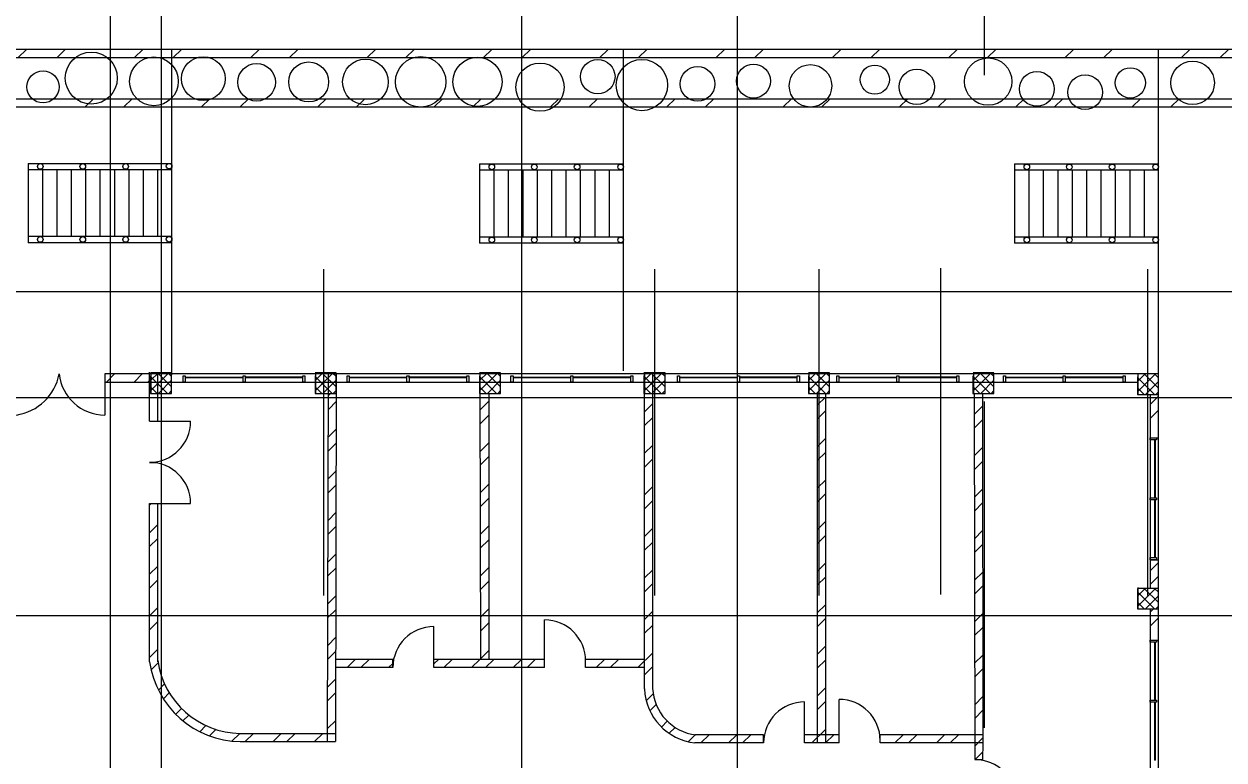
# Model space of a CAD drawing. Header units: millimetres. Extents: x 3062 to 3755, y 1606 to 1663.
# Drawn here: x 3264.56 to 3270.4, y 1654.78 to 1658.36 of the extents above; entities that cross this region are included whole.
import ezdxf

# ---------------------------------------------------------------- set-up
doc = ezdxf.new("R2010")
doc.units = ezdxf.units.MM
doc.linetypes.add('CENTER2', pattern=[28.575, 19.05, -3.175, 3.175, -3.175])
doc.layers.add('A-GLAZ-CURT', color=52, linetype='Continuous', lineweight=9)
doc.layers.add('A-GLAZ-CWMG', color=51, linetype='Continuous', lineweight=9)
doc.layers.add('m7aor', color=4, linetype='Continuous')
doc.layers.add('WORK', color=7, linetype='Continuous')
pattern_1 = [(45, (2434.58414, 1347.60783), (-0.101027881, 0.101027881), []), (45, (2434.6515, 1347.60783), (-0.101027881, 0.101027881), [])]

# ---------------------------------------------------------------- blocks, each defined once
blk = doc.blocks.new('System Panel - Glazed-V11-Level 1')
at = {"layer": 'A-GLAZ-CURT', "lineweight": 18}
for p, q in [((704, 49), (-704, 49)), ((-704, 49), (-704, 25)), ((-704, 25), (704, 25)), ((704, 25), (704, 49))]:
    blk.add_line(p, q, dxfattribs=at)
blk = doc.blocks.new('Rectangular Mullion - 50 x 150mm-V30-Level 1')
at = {"layer": 'A-GLAZ-CWMG', "lineweight": 25}
for p, q in [((-25, 75), (25, 75)), ((-25, -75), (-25, 75)), ((25, 75), (25, -75)), ((25, -75), (-25, -75))]:
    blk.add_line(p, q, dxfattribs=at)

msp = doc.modelspace()

# ---------------------------------------------------------------- hatches: boundary and pattern name
at = {"layer": 'WORK'}
h = msp.add_hatch(dxfattribs=at)
h.set_pattern_fill('ANSI32', color=256, scale=0.042)
h.set_pattern_definition([(45, (2434.58414, 1347.60783), (-0.28287807, 0.28287807), []), (45, (2434.77273, 1347.60783), (-0.28287807, 0.28287807), [])])
h.paths.add_polyline_path([(3263.5087, 1657.9947), (3261.8368, 1657.9947), (3261.8368, 1657.9547), (3263.5087, 1657.9547)])
h.paths.add_polyline_path([(3265.2828, 1657.9947), (3263.5087, 1657.9947), (3263.5087, 1657.9547), (3265.2828, 1657.9547)])
h.paths.add_polyline_path([(3265.2828, 1658.2347), (3263.5087, 1658.2347), (3263.5087, 1658.1947), (3265.2828, 1658.1947)])
h.paths.add_polyline_path([(3263.5087, 1658.2347), (3261.8368, 1658.2347), (3261.8368, 1658.1947), (3263.5087, 1658.1947)])
h.paths.add_polyline_path([(3267.4788, 1658.2347), (3265.2828, 1658.2347), (3265.2828, 1658.1947), (3267.4788, 1658.1947)])
h.paths.add_polyline_path([(3267.4788, 1657.9947), (3265.2828, 1657.9947), (3265.2828, 1657.9547), (3267.4788, 1657.9547)])
h.paths.add_polyline_path([(3270.0808, 1657.9947), (3267.4788, 1657.9947), (3267.4788, 1657.9547), (3270.0808, 1657.9547)])
h.paths.add_polyline_path([(3270.0808, 1658.2347), (3267.4788, 1658.2347), (3267.4788, 1658.1947), (3270.0808, 1658.1947)])
h.paths.add_polyline_path([(3272.8732, 1658.2347), (3270.0808, 1658.2347), (3270.0808, 1658.1947), (3272.8732, 1658.1947)])
h.paths.add_polyline_path([(3272.8332, 1657.9947), (3270.0808, 1657.9947), (3270.0808, 1657.9547), (3272.8332, 1657.9547)])
h.paths.add_polyline_path([(3273.0732, 1658.2347), (3272.8732, 1658.2347), (3272.8732, 1658.1947), (3273.0732, 1658.1947)])
h.paths.add_polyline_path([(3273.1132, 1658.1947), (3273.0732, 1658.1947), (3273.0732, 1652.3361, -0.740797), (3272.8732, 1652.3361), (3272.8332, 1652.3361, 0.894921), (3273.1132, 1652.3361)])
h.paths.add_polyline_path([(3272.8732, 1657.9547), (3272.8332, 1657.9547), (3272.8332, 1652.3361), (3272.8732, 1652.3361)], flags=17)
h.paths.add_polyline_path([(3273.1132, 1650.7361, 1), (3272.8332, 1650.7361), (3272.8732, 1650.7361, -0.883437), (3273.0732, 1650.7361), (3273.0732, 1645.8547), (3273.1132, 1645.8547)])
h.paths.add_polyline_path([(3272.8732, 1650.7361), (3272.8332, 1650.7361), (3272.8332, 1646.0947), (3270.0808, 1646.0947), (3270.0808, 1646.0547), (3272.8732, 1646.0547)])
h.paths.add_polyline_path([(3273.0732, 1645.8547), (3270.0808, 1645.8547), (3270.0808, 1645.8147), (3273.0732, 1645.8147)])
h.paths.add_polyline_path([(3270.0808, 1645.8547), (3261.8368, 1645.8547), (3261.8368, 1645.8147), (3265.2828, 1645.8147), (3265.2828, 1645.8157), (3270.0808, 1645.8157)])
h.paths.add_polyline_path([(3270.0808, 1646.0947), (3267.4788, 1646.0947), (3267.4788, 1646.0547), (3270.0808, 1646.0547)])
h.paths.add_polyline_path([(3267.4788, 1646.0947), (3265.2828, 1646.0947), (3265.2828, 1646.0547), (3267.4788, 1646.0547)])
h.paths.add_polyline_path([(3265.2828, 1646.0947), (3263.5087, 1646.0947), (3263.5087, 1646.0547), (3265.2828, 1646.0547)])
h.paths.add_polyline_path([(3263.5087, 1646.0947), (3261.8368, 1646.0947), (3261.8368, 1646.0547), (3263.5087, 1646.0547)])
h = msp.add_hatch(dxfattribs=at)
h.set_pattern_fill('ANSI32', color=256, scale=0.015)
h.set_pattern_definition(pattern_1)
h.paths.add_polyline_path([(3264.153, 1654.2836), (3264.1534, 1654.5794), (3264.1138, 1654.5794), (3264.1138, 1654.2915, -0.356681), (3263.842, 1654.0693), (3262.9208, 1654.0693), (3262.9208, 1654.0293), (3263.842, 1654.0293, 0.356686)])
h.paths.add_polyline_path([(3264.3326, 1654.9074), (3262.9208, 1654.9074), (3262.9208, 1654.8674), (3264.3326, 1654.8674)])
h.paths.add_polyline_path([(3264.3726, 1655.7818), (3264.2486, 1655.7818), (3264.2486, 1655.7418), (3264.3326, 1655.7418), (3264.3326, 1654.8674), (3264.3726, 1654.8674)])
h.paths.add_polyline_path([(3264.0486, 1655.7818), (3262.9208, 1655.7818), (3262.9208, 1655.7418), (3264.0486, 1655.7418)])
h.paths.add_polyline_path([(3264.1538, 1654.8674), (3264.1138, 1654.8674), (3264.1138, 1654.7794), (3264.1537, 1654.7794)])
h.paths.add_polyline_path([(3262.9208, 1656.552), (3262.9001, 1656.552), (3262.9001, 1656.6562), (3262.8808, 1656.6562), (3262.8808, 1655.6909), (3262.9208, 1655.6909)])
h.paths.add_polyline_path([(3265.2138, 1656.0259), (3265.1738, 1656.0259), (3265.1738, 1655.2558, 0.369244), (3265.6147, 1654.8674), (3266.0393, 1654.8674), (3266.0394, 1654.9074), (3265.615, 1654.9074, -0.367141), (3265.2138, 1655.2587)])
h.paths.add_polyline_path([(3265.1738, 1656.6562), (3264.9558, 1656.6562), (3264.9558, 1656.6162), (3265.1738, 1656.6162)])
h.paths.add_polyline_path([(3266.0837, 1656.6162), (3266.0808, 1656.6162), (3266.0808, 1656.5614), (3266.0436, 1656.5614), (3266.0394, 1654.9074), (3266.0794, 1654.9074)])
h.paths.add_polyline_path([(3266.357, 1655.2674), (3266.0803, 1655.2674), (3266.0802, 1655.2274), (3266.357, 1655.2274)])
h.paths.add_polyline_path([(3267.0948, 1655.2674), (3266.557, 1655.2674), (3266.557, 1655.2274), (3267.0948, 1655.2274)])
h.paths.add_polyline_path([(3267.5808, 1655.2674), (3267.2948, 1655.2674), (3267.2948, 1655.2274), (3267.5808, 1655.2274)])
h.paths.add_polyline_path([(3267.6208, 1656.5614), (3267.5808, 1656.5614), (3267.5808, 1655.1241, 0.368495), (3267.8266, 1654.8607), (3268.16, 1654.8607), (3268.16, 1654.9007), (3267.8289, 1654.9007, -0.364854), (3267.6208, 1655.1251)])
at = {"layer": 'WORK', "ltscale": 0.53}
h = msp.add_hatch(dxfattribs=at)
h.set_pattern_fill('ANSI37', color=256, scale=0.0112, angle=-90)
h.set_pattern_definition([(315, (2875.722626, 2710.021512), (0.0251447171, 0.0251447171), []), (45, (2875.722626, 2710.021512), (-0.0251447171, 0.0251447171), [])])
h.paths.add_polyline_path([(3265.2808, 1656.5614), (3265.2808, 1656.6614), (3265.1808, 1656.6614), (3265.1808, 1656.5614), (3265.2208, 1656.5614)])
h = msp.add_hatch(dxfattribs=at)
h.set_pattern_fill('ANSI37', color=256, scale=0.0112, angle=-90)
h.set_pattern_definition([(315, (2876.522626, 2710.021512), (0.0251447171, 0.0251447171), []), (45, (2876.522626, 2710.021512), (-0.0251447171, 0.0251447171), [])])
h.paths.add_polyline_path([(3266.0808, 1656.5614), (3266.0808, 1656.6614), (3265.9808, 1656.6614), (3265.9808, 1656.5614), (3266.0208, 1656.5614)])
h = msp.add_hatch(dxfattribs=at)
h.set_pattern_fill('ANSI37', color=256, scale=0.0112, angle=-90)
h.set_pattern_definition([(315, (2877.322626, 2710.021512), (0.0251447171, 0.0251447171), []), (45, (2877.322626, 2710.021512), (-0.0251447171, 0.0251447171), [])])
h.paths.add_polyline_path([(3266.8808, 1656.5614), (3266.8808, 1656.6614), (3266.7808, 1656.6614), (3266.7808, 1656.5614), (3266.8208, 1656.5614)])
h = msp.add_hatch(dxfattribs=at)
h.set_pattern_fill('ANSI37', color=256, scale=0.0112, angle=-90)
h.set_pattern_definition([(315, (2878.122626, 2710.021512), (0.0251447171, 0.0251447171), []), (45, (2878.122626, 2710.021512), (-0.0251447171, 0.0251447171), [])])
h.paths.add_polyline_path([(3267.6808, 1656.5614), (3267.6808, 1656.6614), (3267.5808, 1656.6614), (3267.5808, 1656.5614), (3267.6208, 1656.5614)])
h = msp.add_hatch(dxfattribs=at)
h.set_pattern_fill('ANSI37', color=256, scale=0.0112, angle=-90)
h.set_pattern_definition([(315, (2878.922626, 2710.021512), (0.0251447171, 0.0251447171), []), (45, (2878.922626, 2710.021512), (-0.0251447171, 0.0251447171), [])])
h.paths.add_polyline_path([(3268.4808, 1656.5614), (3268.4808, 1656.6614), (3268.3808, 1656.6614), (3268.3808, 1656.5614), (3268.4208, 1656.5614)])
h = msp.add_hatch(dxfattribs=at)
h.set_pattern_fill('ANSI37', color=256, scale=0.0112, angle=-90)
h.set_pattern_definition([(315, (2879.722626, 2710.021512), (0.0251447171, 0.0251447171), []), (45, (2879.722626, 2710.021512), (-0.0251447171, 0.0251447171), [])])
h.paths.add_polyline_path([(3269.2808, 1656.5614), (3269.2808, 1656.6614), (3269.1808, 1656.6614), (3269.1808, 1656.5614), (3269.2208, 1656.5614)])
h = msp.add_hatch(dxfattribs=at)
h.set_pattern_fill('ANSI37', color=256, scale=0.0112, angle=-90)
h.set_pattern_definition([(315, (2880.522626, 2710.016268), (0.0251447171, 0.0251447171), []), (45, (2880.522626, 2710.016268), (-0.0251447171, 0.0251447171), [])])
h.paths.add_polyline_path([(3270.0808, 1656.5562), (3270.0808, 1656.6562), (3269.9808, 1656.6562), (3269.9808, 1656.5562), (3270.0208, 1656.5562)])
at = {"layer": 'WORK'}
h = msp.add_hatch(dxfattribs=at)
h.set_pattern_fill('ANSI32', color=256, scale=0.015)
h.set_pattern_definition(pattern_1)
h.paths.add_polyline_path([(3266.8238, 1656.5614), (3266.7808, 1656.5614), (3266.7838, 1655.2674), (3266.8238, 1655.2674)])
h = msp.add_hatch(dxfattribs=at)
h.set_pattern_fill('ANSI32', color=256, scale=0.015)
h.set_pattern_definition(pattern_1)
h.paths.add_polyline_path([(3268.5273, 1654.9007), (3268.4608, 1654.9007), (3268.4608, 1654.8607), (3268.5273, 1654.8607)])
h.paths.add_polyline_path([(3268.4608, 1654.9007), (3268.4208, 1654.9007), (3268.4208, 1654.8607), (3268.4608, 1654.8607)])
h.paths.add_polyline_path([(3268.4208, 1654.9007), (3268.36, 1654.9007), (3268.36, 1654.8607), (3268.4208, 1654.8607)])
h.paths.add_polyline_path([(3268.4608, 1656.5614), (3268.4208, 1656.5614), (3268.4208, 1654.9007), (3268.4608, 1654.9007)])
h.paths.add_polyline_path([(3269.1871, 1654.9007), (3268.7273, 1654.9007), (3268.7273, 1654.8607), (3269.1872, 1654.8607)])
h.paths.add_polyline_path([(3269.2274, 1654.8607), (3269.1872, 1654.8607), (3269.1873, 1654.7803), (3269.2273, 1654.7803)])
h.paths.add_polyline_path([(3269.2271, 1654.9007), (3269.1871, 1654.9007), (3269.1872, 1654.8607), (3269.2272, 1654.8607)])
h.paths.add_polyline_path([(3269.2245, 1656.5614), (3269.1845, 1656.5614), (3269.1871, 1654.9007), (3269.2271, 1654.9007)])
h.paths.add_polyline_path([(3269.9786, 1654.5607), (3269.2308, 1654.5596), (3269.2308, 1654.5196), (3269.9786, 1654.5207)])
h.paths.add_polyline_path([(3269.1882, 1654.2607), (3268.7273, 1654.2607), (3268.7273, 1654.2207), (3269.1882, 1654.2207)])
h.paths.add_polyline_path([(3269.1808, 1652.5272), (3268.4808, 1652.5272), (3268.4808, 1652.4872), (3269.1808, 1652.4872)])
h.paths.add_polyline_path([(3268.3786, 1652.5272), (3267.8889, 1652.5272), (3267.8889, 1652.4872), (3268.3786, 1652.4872)])
h = msp.add_hatch(dxfattribs=at)
h.set_pattern_fill('ANSI32', color=256, scale=0.015)
h.set_pattern_definition(pattern_1)
h.paths.add_polyline_path([(3270.0808, 1656.5562), (3270.0408, 1656.5562), (3270.0408, 1656.3452), (3270.0808, 1656.3452)])
h.paths.add_polyline_path([(3270.0808, 1655.5129), (3270.0408, 1655.5129), (3270.0408, 1655.3608), (3270.0808, 1655.3608)])
h.paths.add_polyline_path([(3270.0808, 1655.7524), (3270.0408, 1655.7524), (3270.0408, 1655.6129), (3270.0808, 1655.6129)])
at = {"layer": 'WORK', "ltscale": 0.53}
h = msp.add_hatch(dxfattribs=at)
h.set_pattern_fill('ANSI37', color=256, scale=0.0112, angle=-90)
h.set_pattern_definition([(315, (2880.522626, 2708.973024), (0.0251447171, 0.0251447171), []), (45, (2880.522626, 2708.973024), (-0.0251447171, 0.0251447171), [])])
h.paths.add_polyline_path([(3270.0808, 1655.5129), (3270.0808, 1655.6129), (3269.9808, 1655.6129), (3269.9808, 1655.5129), (3270.0208, 1655.5129)])

# ---------------------------------------------------------------- linework, layer by layer
at = {"layer": 'm7aor', "linetype": 'CENTER2', "ltscale": 0.5}
for p, q in [((3269.234, 1643.8217), (3269.2349, 1660.3611)), ((3265.2297, 1660.3464), (3265.2297, 1643.7887)), ((3268.0312, 1660.129), (3268.0311, 1643.6414)), ((3264.9819, 1659.6687), (3264.9819, 1644.4649)), ((3266.0217, 1644.4649), (3266.0217, 1659.6687)), ((3266.9835, 1659.6687), (3266.9835, 1644.4649)), ((3267.6308, 1644.4649), (3267.6308, 1659.6687)), ((3268.4308, 1644.4649), (3268.4308, 1659.6687)), ((3269.0219, 1644.4711), (3269.0219, 1659.6687)), ((3270.0289, 1644.4649), (3270.0289, 1659.6687)), ((3273.3563, 1657.055), (3248.8306, 1657.055)), ((3273.3563, 1656.5393), (3248.8306, 1656.5393)), ((3273.3563, 1655.4797), (3248.8306, 1655.4797))]:
    msp.add_line(p, q, dxfattribs=at)
at = {"layer": 'WORK', "ltscale": 0.5}
for p, q in [((3273.1132, 1658.2347), (3249.1132, 1658.2347)), ((3265.2828, 1656.6509), (3265.2828, 1658.2347)), ((3267.4788, 1656.6709), (3267.4788, 1658.2347)), ((3270.0808, 1656.6509), (3270.0808, 1658.2347)), ((3249.1532, 1658.1947), (3273.1132, 1658.1947)), ((3249.3532, 1657.9947), (3272.8732, 1657.9947)), ((3249.3532, 1657.9547), (3272.8732, 1657.9547)), ((3264.5828, 1657.6804), (3265.2828, 1657.6804)), ((3264.5828, 1657.6804), (3264.5828, 1657.2944)), ((3266.7788, 1657.678), (3267.4788, 1657.678)), ((3266.7788, 1657.678), (3266.7788, 1657.292)), ((3269.3808, 1657.678), (3270.0808, 1657.678)), ((3269.3808, 1657.678), (3269.3808, 1657.292)), ((3264.5828, 1657.6504), (3265.2828, 1657.6504)), ((3264.6528, 1657.6504), (3264.6528, 1657.3244)), ((3264.7228, 1657.6504), (3264.7228, 1657.3244)), ((3264.7928, 1657.6504), (3264.7928, 1657.3244)), ((3264.8628, 1657.6504), (3264.8628, 1657.3244)), ((3264.9328, 1657.6504), (3264.9328, 1657.3244)), ((3265.0028, 1657.6504), (3265.0028, 1657.3244)), ((3265.0728, 1657.6504), (3265.0728, 1657.3244)), ((3265.1428, 1657.6504), (3265.1428, 1657.3244)), ((3265.2128, 1657.6504), (3265.2128, 1657.3244)), ((3266.7788, 1657.648), (3267.4788, 1657.648)), ((3266.8488, 1657.648), (3266.8488, 1657.322)), ((3266.9188, 1657.648), (3266.9188, 1657.322)), ((3266.9888, 1657.648), (3266.9888, 1657.322)), ((3267.0588, 1657.648), (3267.0588, 1657.322)), ((3267.1288, 1657.648), (3267.1288, 1657.322)), ((3267.1988, 1657.648), (3267.1988, 1657.322)), ((3267.2688, 1657.648), (3267.2688, 1657.322)), ((3267.3388, 1657.648), (3267.3388, 1657.322)), ((3267.4088, 1657.648), (3267.4088, 1657.322)), ((3269.3808, 1657.648), (3270.0808, 1657.648)), ((3269.4508, 1657.648), (3269.4508, 1657.322)), ((3269.5208, 1657.648), (3269.5208, 1657.322)), ((3269.5908, 1657.648), (3269.5908, 1657.322)), ((3269.6608, 1657.648), (3269.6608, 1657.322)), ((3269.7308, 1657.648), (3269.7308, 1657.322)), ((3269.8008, 1657.648), (3269.8008, 1657.322)), ((3269.8708, 1657.648), (3269.8708, 1657.322)), ((3269.9408, 1657.648), (3269.9408, 1657.322)), ((3270.0108, 1657.648), (3270.0108, 1657.322)), ((3265.2828, 1657.3244), (3264.5828, 1657.3244)), ((3265.2828, 1657.2944), (3264.5828, 1657.2944)), ((3267.4788, 1657.322), (3266.7788, 1657.322)), ((3267.4788, 1657.292), (3266.7788, 1657.292)), ((3270.0808, 1657.322), (3269.3808, 1657.322)), ((3270.0808, 1657.292), (3269.3808, 1657.292)), ((3264.9558, 1656.6562), (3264.9558, 1656.4562)), ((3265.1738, 1656.4259), (3265.1738, 1656.665)), ((3265.2138, 1656.4259), (3265.2138, 1656.665)), ((3266.0393, 1654.8675), (3266.0438, 1656.6563)), ((3266.0793, 1654.8674), (3266.0838, 1656.6562)), ((3267.5808, 1655.1241), (3267.5808, 1656.665)), ((3267.6208, 1655.1241), (3267.6208, 1656.665)), ((3264.9558, 1656.6162), (3269.9808, 1656.6162)), ((3266.7808, 1656.5715), (3266.7838, 1655.2674)), ((3266.8238, 1656.5614), (3266.8238, 1655.2674)), ((3268.4208, 1656.5614), (3268.4208, 1654.8607)), ((3268.4608, 1656.5614), (3268.4608, 1654.8607)), ((3269.1845, 1656.5614), (3269.1873, 1654.7803)), ((3269.2245, 1656.5614), (3269.2272, 1654.8607)), ((3265.1738, 1655.2558), (3265.1738, 1656.0259)), ((3265.2138, 1655.2558), (3265.2138, 1656.0259)), ((3266.357, 1655.2674), (3266.0793, 1655.2674)), ((3266.357, 1655.2274), (3266.0793, 1655.2274)), ((3267.0948, 1655.2674), (3266.557, 1655.2674)), ((3267.0948, 1655.2274), (3266.557, 1655.2274)), ((3267.5808, 1655.2674), (3267.2948, 1655.2674)), ((3267.5808, 1655.2274), (3267.2948, 1655.2274)), ((3265.6147, 1654.9074), (3266.0781, 1654.9074)), ((3268.16, 1654.9007), (3267.8266, 1654.9007)), ((3268.5273, 1654.9007), (3268.36, 1654.9007)), ((3269.2274, 1654.9007), (3268.7273, 1654.9007)), ((3265.6147, 1654.8674), (3266.0781, 1654.8674)), ((3268.16, 1654.8607), (3267.8266, 1654.8607)), ((3268.5273, 1654.8607), (3268.36, 1654.8607)), ((3269.2274, 1654.8607), (3268.7273, 1654.8607))]:
    msp.add_line(p, q, dxfattribs=at)
at = {"layer": 'WORK'}
for p, q in [((3273.1132, 1658.2347), (3249.1132, 1658.2347)), ((3265.1738, 1656.4259), (3265.3738, 1656.4259)), ((3270.0408, 1656.3452), (3270.0808, 1656.3452)), ((3265.1738, 1656.2259), (3265.2138, 1656.2259)), ((3265.1738, 1656.0259), (3265.3738, 1656.0259)), ((3270.0408, 1655.7524), (3270.0808, 1655.7524)), ((3267.0948, 1655.2274), (3267.0948, 1655.4596)), ((3266.557, 1655.2274), (3266.557, 1655.4274)), ((3270.0408, 1655.3608), (3270.0808, 1655.3608)), ((3266.357, 1655.2274), (3266.357, 1655.2674)), ((3267.2948, 1655.2274), (3267.2948, 1655.2674)), ((3268.36, 1654.8607), (3268.36, 1655.0607)), ((3268.5273, 1654.8607), (3268.5273, 1655.073)), ((3268.16, 1654.8607), (3268.16, 1654.9007)), ((3268.7273, 1654.8607), (3268.7273, 1654.9007)), ((3269.2273, 1654.7803), (3269.2274, 1654.8607)), ((3269.1873, 1654.7803), (3269.2273, 1654.7803))]:
    msp.add_line(p, q, dxfattribs=at)
at = {"layer": 'WORK', "lineweight": 25}
for p, q in [((3270.0808, 1656.6562), (3264.9558, 1656.6562)), ((3265.1786, 1656.6474), (3265.1786, 1656.5614)), ((3265.9786, 1656.6474), (3265.9786, 1656.5614)), ((3266.7786, 1656.6474), (3266.7786, 1656.5614)), ((3267.5786, 1656.6474), (3267.5786, 1656.5614)), ((3268.3786, 1656.6474), (3268.3786, 1656.5614)), ((3269.1786, 1656.6474), (3269.1786, 1656.5614)), ((3269.9786, 1656.6422), (3269.9786, 1656.5562)), ((3270.0808, 1652.4872), (3270.0808, 1656.6562)), ((3265.0289, 1656.6162), (3265.9289, 1656.6162)), ((3266.0289, 1656.6162), (3266.9289, 1656.6162)), ((3267.0289, 1656.6162), (3267.9289, 1656.6162)), ((3268.0289, 1656.6162), (3268.9289, 1656.6162)), ((3269.0289, 1656.6162), (3269.9489, 1656.6162)), ((3265.1786, 1656.5614), (3265.2808, 1656.5614)), ((3265.9786, 1656.5614), (3266.0808, 1656.5614)), ((3266.7786, 1656.5614), (3266.8808, 1656.5614)), ((3267.5786, 1656.5614), (3267.6808, 1656.5614)), ((3268.3786, 1656.5614), (3268.4808, 1656.5614)), ((3269.1786, 1656.5614), (3269.2808, 1656.5614)), ((3269.9786, 1656.5562), (3270.0808, 1656.5562)), ((3270.0408, 1656.5562), (3270.0408, 1655.6129)), ((3270.0808, 1655.6129), (3269.9786, 1655.6129)), ((3269.9786, 1655.6129), (3269.9786, 1655.5129)), ((3269.9786, 1655.5129), (3270.0808, 1655.5129)), ((3270.0408, 1655.5129), (3270.0408, 1654.6107))]:
    msp.add_line(p, q, dxfattribs=at)
for points in [[(3265.1808, 1656.665), (3265.1808, 1656.5614)], [(3265.2808, 1656.5614), (3265.2808, 1656.6614), (3265.1808, 1656.6614)], [(3265.9808, 1656.665), (3265.9808, 1656.5614)], [(3266.0808, 1656.5614), (3266.0808, 1656.6614), (3265.9808, 1656.6614)], [(3266.7808, 1656.665), (3266.7808, 1656.5614)], [(3266.8808, 1656.5614), (3266.8808, 1656.6614), (3266.7808, 1656.6614)], [(3267.5808, 1656.665), (3267.5808, 1656.5614)], [(3267.6808, 1656.5614), (3267.6808, 1656.6614), (3267.5808, 1656.6614)], [(3268.3808, 1656.665), (3268.3808, 1656.5614)], [(3268.4808, 1656.5614), (3268.4808, 1656.6614), (3268.3808, 1656.6614)], [(3269.1808, 1656.665), (3269.1808, 1656.5614)], [(3269.2808, 1656.5614), (3269.2808, 1656.6614), (3269.1808, 1656.6614)], [(3269.9808, 1656.6597), (3269.9808, 1656.5562)], [(3269.9808, 1655.6165), (3269.9808, 1655.5129)]]:
    msp.add_lwpolyline(points, dxfattribs=at)
at = {"layer": 'WORK', "ltscale": 0.5}
for centre, radius in [((3264.8905, 1658.095), 0.1264), ((3265.1951, 1658.0791), 0.1186), ((3265.4355, 1658.0922), 0.1066), ((3265.6947, 1658.0747), 0.0914), ((3265.9476, 1658.0763), 0.0971), ((3266.2237, 1658.0763), 0.1109), ((3266.4926, 1658.0766), 0.1229), ((3266.7686, 1658.0766), 0.1196), ((3267.0728, 1658.051), 0.1174), ((3267.3539, 1658.1021), 0.0837), ((3267.5686, 1658.0612), 0.1246), ((3267.8393, 1658.0666), 0.0844), ((3268.1112, 1658.0807), 0.0826), ((3268.3883, 1658.0575), 0.1031), ((3268.7011, 1658.0877), 0.0708), ((3269.2525, 1658.0783), 0.1151), ((3269.9439, 1658.0718), 0.0737), ((3270.2468, 1658.0718), 0.1059), ((3264.6557, 1658.0522), 0.0781), ((3268.9053, 1658.0524), 0.086), ((3269.4895, 1658.0425), 0.0848), ((3269.7241, 1658.0263), 0.0846), ((3264.6426, 1657.6653), 0.0137), ((3264.8491, 1657.6653), 0.0137), ((3265.0574, 1657.6653), 0.0137), ((3265.2691, 1657.6667), 0.0137), ((3266.8386, 1657.6629), 0.0137), ((3267.0451, 1657.6629), 0.0137), ((3267.2534, 1657.6629), 0.0137), ((3267.4651, 1657.6629), 0.0137), ((3269.4406, 1657.6629), 0.0137), ((3269.6471, 1657.6629), 0.0137), ((3269.8554, 1657.6629), 0.0137), ((3270.0671, 1657.6629), 0.0137), ((3264.6426, 1657.31), 0.0137), ((3264.8491, 1657.31), 0.0137), ((3265.0574, 1657.31), 0.0137), ((3265.2691, 1657.3114), 0.0137), ((3266.8386, 1657.3076), 0.0137), ((3267.0451, 1657.3076), 0.0137), ((3267.2534, 1657.3076), 0.0137), ((3267.4651, 1657.3076), 0.0137), ((3269.4406, 1657.3076), 0.0137), ((3269.6471, 1657.3076), 0.0137), ((3269.8554, 1657.3076), 0.0137), ((3270.0671, 1657.3076), 0.0137)]:
    msp.add_circle(centre, radius, dxfattribs=at)
for centre, radius, start, end in [((3264.4897, 1656.7027), 0.2492, 278.36379, 349.23816), ((3264.9558, 1656.6786), 0.2224, 185.78486, 270), ((3265.6214, 1655.3193), 0.452, 188.0847, 269.15007), ((3265.6214, 1655.3193), 0.412, 188.0847, 269.15007), ((3267.8581, 1655.1366), 0.2776, 182.56354, 263.47799), ((3267.8581, 1655.1366), 0.2376, 182.56354, 263.47799)]:
    msp.add_arc(centre, radius, start, end, dxfattribs=at)
at = {"layer": 'WORK'}
for centre, start, end in [((3265.1738, 1656.4259), 270, 0), ((3265.1738, 1656.0259), 0, 90), ((3267.0948, 1655.2596), 0, 90), ((3266.557, 1655.2274), 90, 180), ((3268.36, 1654.8607), 90, 180), ((3268.5273, 1654.873), 0, 90), ((3269.1873, 1654.5803), 0, 90)]:
    msp.add_arc(centre, 0.2, start, end, dxfattribs=at)

# ---------------------------------------------------------------- block references
at = {"layer": 'WORK', "extrusion": (0, 0, -1), "xscale": -0.0002000000000000001, "yscale": 0.0002000000000000001, "zscale": 0.0002000000000000001}
for p, rotation in [((-3265.3419, 1656.6312), 180), ((-3265.6334, 1656.6316), 180), ((-3265.6334, 1656.6312), 180), ((-3265.9248, 1656.6316), 180), ((-3266.1392, 1656.6312), 180), ((-3266.4307, 1656.6316), 180), ((-3266.4307, 1656.6312), 180), ((-3266.7221, 1656.6316), 180), ((-3266.9366, 1656.6312), 180), ((-3267.228, 1656.6316), 180), ((-3267.228, 1656.6312), 180), ((-3267.5194, 1656.6316), 180), ((-3267.7462, 1656.6312), 180), ((-3268.0377, 1656.6316), 180), ((-3268.0377, 1656.6312), 180), ((-3268.3291, 1656.6316), 180), ((-3268.5219, 1656.6312), 180), ((-3268.8133, 1656.6316), 180), ((-3268.8133, 1656.6312), 180), ((-3269.1047, 1656.6316), 180), ((-3269.3313, 1656.6312), 180), ((-3269.6227, 1656.6316), 180), ((-3269.6227, 1656.6312), 180), ((-3269.9141, 1656.6316), 180), ((-3270.0558, 1656.3402), 270), ((-3270.0558, 1656.0488), 270), ((-3270.0562, 1656.0488), 270), ((-3270.0558, 1655.7574), 270), ((-3270.0562, 1655.7574), 270), ((-3270.0558, 1655.3558), 270), ((-3270.0558, 1655.0644), 270), ((-3270.0562, 1655.0644), 270)]:
    msp.add_blockref('Rectangular Mullion - 50 x 150mm-V30-Level 1', p, dxfattribs=dict(at, rotation=rotation))
at = {"layer": 'WORK', "xscale": -0.0002000000000000001, "yscale": 0.0002000000000000001, "zscale": 0.0002000000000000001}
for p, rotation in [((3265.4876, 1656.6312), 359.9999999999992), ((3265.7791, 1656.6316), 359.9999999999992), ((3266.285, 1656.6312), 359.9999999999992), ((3266.5764, 1656.6316), 359.9999999999992), ((3267.0823, 1656.6312), 359.9999999999992), ((3267.3737, 1656.6316), 359.9999999999992), ((3267.8919, 1656.6312), 359.9999999999992), ((3268.1834, 1656.6316), 359.9999999999992), ((3268.6676, 1656.6312), 359.9999999999992), ((3268.959, 1656.6316), 359.9999999999992), ((3269.477, 1656.6312), 359.9999999999992), ((3269.7684, 1656.6316), 359.9999999999992), ((3270.0558, 1656.1945), 269.9999999999992), ((3270.0558, 1655.9031), 269.9999999999992), ((3270.0558, 1655.2101), 269.9999999999992), ((3270.0558, 1654.9187), 269.9999999999992)]:
    msp.add_blockref('System Panel - Glazed-V11-Level 1', p, dxfattribs=dict(at, rotation=rotation))

doc.saveas('drawing.dxf')
